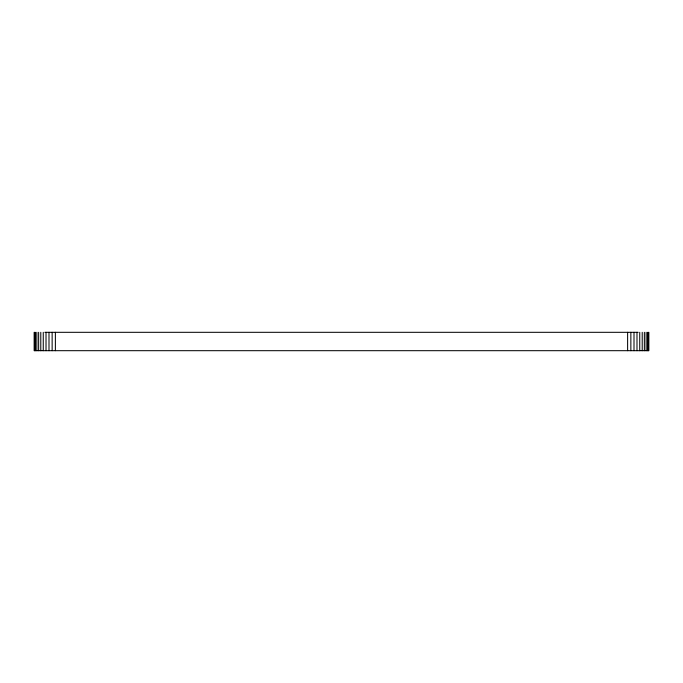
<?xml version="1.0" encoding="UTF-8"?>
<svg xmlns="http://www.w3.org/2000/svg" width="683" height="683" viewBox="0 0 683 683"><rect width="100%" height="100%" fill="white"/><g stroke="black" fill="none" stroke-linecap="round" stroke-linejoin="round"><path stroke-width="1.02" d="M44.865 332.314L638.135 332.314M648.85 332.314L648.85 350.686L34.15 350.686L34.15 332.314M648.398 332.314L648.398 350.686M647.484 332.314L647.484 350.686M646.127 332.314L646.127 350.686M644.359 332.314L644.359 350.686M642.216 332.314L642.216 350.686M639.74 332.314L639.74 350.686M636.991 332.314L636.991 350.686M634.003 332.314L634.003 350.686M630.861 332.314L630.861 350.686M627.617 332.314L627.617 350.686M55.383 332.314L55.383 350.686M52.139 332.314L52.139 350.686M48.997 332.314L48.997 350.686M46.017 332.314L46.017 350.686M43.26 332.314L43.26 350.686M40.784 332.314L40.784 350.686M38.641 332.314L38.641 350.686M36.873 332.314L36.873 350.686M35.516 332.314L35.516 350.686M34.602 332.314L34.602 350.686"/></g></svg>
